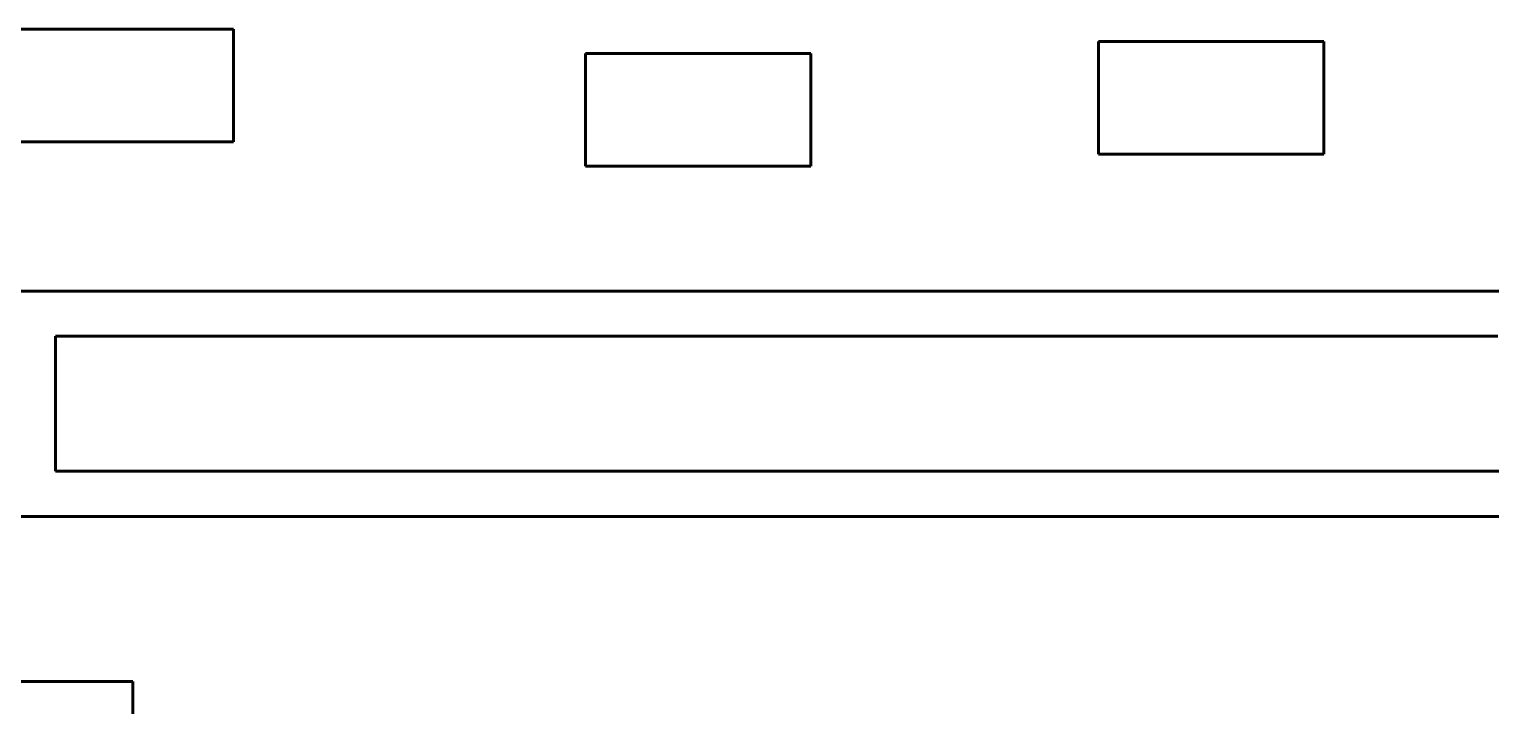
# Model space of a CAD drawing. Extents: x 0 to 297, y 0 to 292.
# Drawn here: x 101.14 to 117.35, y 97.5 to 105.01 of the extents above; entities that cross this region are included whole.
import ezdxf

# ---------------------------------------------------------------- set-up
doc = ezdxf.new("R2010")
doc.units = 0
doc.header["$MEASUREMENT"] = 0
doc.linetypes.add('K5LT_BASIC', pattern=[0])
doc.layers.add('Системный слой', color=7, linetype='Continuous')

# ---------------------------------------------------------------- blocks, each defined once
blk = doc.blocks.new('*U')
at = {"layer": 'Системный слой', "linetype": 'K5LT_BASIC', "lineweight": 60}
for p, q in [((103.405, 105.013), (100.905, 105.013)), ((103.405, 103.763), (103.405, 105.013)), ((109.81, 104.743), (107.31, 104.743)), ((107.31, 104.743), (107.31, 103.493)), ((109.81, 103.493), (109.81, 104.743)), ((115.499, 104.876), (112.999, 104.876)), ((112.999, 104.876), (112.999, 103.626)), ((115.499, 103.626), (115.499, 104.876)), ((100.905, 103.763), (103.405, 103.763)), ((112.999, 103.626), (115.499, 103.626)), ((107.31, 103.493), (109.81, 103.493)), ((102.288, 97.771), (100.288, 97.771)), ((102.288, 95.771), (102.288, 97.771))]:
    blk.add_line(p, q, dxfattribs=at)

msp = doc.modelspace()

# ---------------------------------------------------------------- linework, layer by layer
at = {"layer": 'Системный слой', "linetype": 'K5LT_BASIC', "lineweight": 60}
for p, q in [((110.1, 102.106), (94.6, 102.106)), ((126.1, 102.106), (94.6, 102.106)), ((126.1, 102.106), (110.6, 102.106)), ((101.43, 100.106), (101.43, 101.606)), ((110.1, 101.606), (101.43, 101.606)), ((117.43, 101.606), (110.1, 101.606)), ((116.93, 101.606), (112.93, 101.606)), ((101.43, 100.106), (110.1, 100.106)), ((126.1, 100.106), (110.1, 100.106)), ((110.6, 99.606), (100.93, 99.606)), ((126.6, 99.606), (110.6, 99.606))]:
    msp.add_line(p, q, dxfattribs=at)

# ---------------------------------------------------------------- block references
at = {"layer": 'Системный слой'}
msp.add_blockref('*U', (0, 0), dxfattribs=at)
msp.add_blockref('*U', (0, 0), dxfattribs=at)
msp.add_blockref('*U', (0, 0), dxfattribs=at)
msp.add_blockref('*U', (0, 0), dxfattribs=at)
msp.add_blockref('*U', (0, 0), dxfattribs=at)
msp.add_blockref('*U', (0, 0), dxfattribs=at)
msp.add_blockref('*U', (0, 0), dxfattribs=at)
msp.add_blockref('*U', (0, 0), dxfattribs=at)
msp.add_blockref('*U', (0, 0), dxfattribs=at)
msp.add_blockref('*U', (0, 0), dxfattribs=at)
msp.add_blockref('*U', (0, 0), dxfattribs=at)
msp.add_blockref('*U', (0, 0), dxfattribs=at)
msp.add_blockref('*U', (0, 0), dxfattribs=at)
msp.add_blockref('*U', (0, 0), dxfattribs=at)
msp.add_blockref('*U', (0, 0), dxfattribs=at)
msp.add_blockref('*U', (0, 0), dxfattribs=at)
msp.add_blockref('*U', (0, 0), dxfattribs=at)
msp.add_blockref('*U', (0, 0), dxfattribs=at)
msp.add_blockref('*U', (0, 0), dxfattribs=at)
msp.add_blockref('*U', (0, 0), dxfattribs=at)
msp.add_blockref('*U', (0, 0), dxfattribs=at)
msp.add_blockref('*U', (0, 0), dxfattribs=at)
msp.add_blockref('*U', (0, 0), dxfattribs=at)
msp.add_blockref('*U', (0, 0), dxfattribs=at)
msp.add_blockref('*U', (0, 0), dxfattribs=at)
msp.add_blockref('*U', (0, 0), dxfattribs=at)
msp.add_blockref('*U', (0, 0), dxfattribs=at)
msp.add_blockref('*U', (0, 0), dxfattribs=at)
msp.add_blockref('*U', (0, 0), dxfattribs=at)
msp.add_blockref('*U', (0, 0), dxfattribs=at)
msp.add_blockref('*U', (0, 0), dxfattribs=at)
msp.add_blockref('*U', (0, 0), dxfattribs=at)
msp.add_blockref('*U', (0, 0), dxfattribs=at)
msp.add_blockref('*U', (0, 0), dxfattribs=at)
msp.add_blockref('*U', (0, 0), dxfattribs=at)
msp.add_blockref('*U', (0, 0), dxfattribs=at)
msp.add_blockref('*U', (0, 0), dxfattribs=at)
msp.add_blockref('*U', (0, 0), dxfattribs=at)
msp.add_blockref('*U', (0, 0), dxfattribs=at)
msp.add_blockref('*U', (0, 0), dxfattribs=at)
msp.add_blockref('*U', (0, 0), dxfattribs=at)
msp.add_blockref('*U', (0, 0), dxfattribs=at)
msp.add_blockref('*U', (0, 0), dxfattribs=at)
msp.add_blockref('*U', (0, 0), dxfattribs=at)
msp.add_blockref('*U', (0, 0), dxfattribs=at)
msp.add_blockref('*U', (0, 0), dxfattribs=at)
msp.add_blockref('*U', (0, 0), dxfattribs=at)
msp.add_blockref('*U', (0, 0), dxfattribs=at)
msp.add_blockref('*U', (0, 0), dxfattribs=at)
msp.add_blockref('*U', (0, 0), dxfattribs=at)
msp.add_blockref('*U', (0, 0), dxfattribs=at)
msp.add_blockref('*U', (0, 0), dxfattribs=at)
msp.add_blockref('*U', (0, 0), dxfattribs=at)
msp.add_blockref('*U', (0, 0), dxfattribs=at)
msp.add_blockref('*U', (0, 0), dxfattribs=at)
msp.add_blockref('*U', (0, 0), dxfattribs=at)
msp.add_blockref('*U', (0, 0), dxfattribs=at)
msp.add_blockref('*U', (0, 0), dxfattribs=at)
msp.add_blockref('*U', (0, 0), dxfattribs=at)
msp.add_blockref('*U', (0, 0), dxfattribs=at)
msp.add_blockref('*U', (0, 0), dxfattribs=at)
msp.add_blockref('*U', (0, 0), dxfattribs=at)
msp.add_blockref('*U', (0, 0), dxfattribs=at)
msp.add_blockref('*U', (0, 0), dxfattribs=at)
msp.add_blockref('*U', (0, 0), dxfattribs=at)
msp.add_blockref('*U', (0, 0), dxfattribs=at)
msp.add_blockref('*U', (0, 0), dxfattribs=at)
msp.add_blockref('*U', (0, 0), dxfattribs=at)
msp.add_blockref('*U', (0, 0), dxfattribs=at)
msp.add_blockref('*U', (0, 0), dxfattribs=at)
msp.add_blockref('*U', (0, 0), dxfattribs=at)
msp.add_blockref('*U', (0, 0), dxfattribs=at)
msp.add_blockref('*U', (0, 0), dxfattribs=at)
msp.add_blockref('*U', (0, 0), dxfattribs=at)
msp.add_blockref('*U', (0, 0), dxfattribs=at)
msp.add_blockref('*U', (0, 0), dxfattribs=at)
msp.add_blockref('*U', (0, 0), dxfattribs=at)
msp.add_blockref('*U', (0, 0), dxfattribs=at)
msp.add_blockref('*U', (0, 0), dxfattribs=at)
msp.add_blockref('*U', (0, 0), dxfattribs=at)
msp.add_blockref('*U', (0, 0), dxfattribs=at)
msp.add_blockref('*U', (0, 0), dxfattribs=at)
msp.add_blockref('*U', (0, 0), dxfattribs=at)
msp.add_blockref('*U', (0, 0), dxfattribs=at)
msp.add_blockref('*U', (0, 0), dxfattribs=at)
msp.add_blockref('*U', (0, 0), dxfattribs=at)
msp.add_blockref('*U', (0, 0), dxfattribs=at)
msp.add_blockref('*U', (0, 0), dxfattribs=at)
msp.add_blockref('*U', (0, 0), dxfattribs=at)
msp.add_blockref('*U', (0, 0), dxfattribs=at)
msp.add_blockref('*U', (0, 0), dxfattribs=at)
msp.add_blockref('*U', (0, 0), dxfattribs=at)
msp.add_blockref('*U', (0, 0), dxfattribs=at)
msp.add_blockref('*U', (0, 0), dxfattribs=at)
msp.add_blockref('*U', (0, 0), dxfattribs=at)
msp.add_blockref('*U', (0, 0), dxfattribs=at)
msp.add_blockref('*U', (0, 0), dxfattribs=at)
msp.add_blockref('*U', (0, 0), dxfattribs=at)
msp.add_blockref('*U', (0, 0), dxfattribs=at)
msp.add_blockref('*U', (0, 0), dxfattribs=at)
msp.add_blockref('*U', (0, 0), dxfattribs=at)
msp.add_blockref('*U', (0, 0), dxfattribs=at)
msp.add_blockref('*U', (0, 0), dxfattribs=at)
msp.add_blockref('*U', (0, 0), dxfattribs=at)
msp.add_blockref('*U', (0, 0), dxfattribs=at)
msp.add_blockref('*U', (0, 0), dxfattribs=at)
msp.add_blockref('*U', (0, 0), dxfattribs=at)
msp.add_blockref('*U', (0, 0), dxfattribs=at)
msp.add_blockref('*U', (0, 0), dxfattribs=at)
msp.add_blockref('*U', (0, 0), dxfattribs=at)
msp.add_blockref('*U', (0, 0), dxfattribs=at)
msp.add_blockref('*U', (0, 0), dxfattribs=at)
msp.add_blockref('*U', (0, 0), dxfattribs=at)
msp.add_blockref('*U', (0, 0), dxfattribs=at)
msp.add_blockref('*U', (0, 0), dxfattribs=at)
msp.add_blockref('*U', (0, 0), dxfattribs=at)
msp.add_blockref('*U', (0, 0), dxfattribs=at)
msp.add_blockref('*U', (0, 0), dxfattribs=at)
msp.add_blockref('*U', (0, 0), dxfattribs=at)
msp.add_blockref('*U', (0, 0), dxfattribs=at)
msp.add_blockref('*U', (0, 0), dxfattribs=at)
msp.add_blockref('*U', (0, 0), dxfattribs=at)
msp.add_blockref('*U', (0, 0), dxfattribs=at)
msp.add_blockref('*U', (0, 0), dxfattribs=at)
msp.add_blockref('*U', (0, 0), dxfattribs=at)
msp.add_blockref('*U', (0, 0), dxfattribs=at)
msp.add_blockref('*U', (0, 0), dxfattribs=at)
msp.add_blockref('*U', (0, 0), dxfattribs=at)
msp.add_blockref('*U', (0, 0), dxfattribs=at)
msp.add_blockref('*U', (0, 0), dxfattribs=at)
msp.add_blockref('*U', (0, 0), dxfattribs=at)
msp.add_blockref('*U', (0, 0), dxfattribs=at)
msp.add_blockref('*U', (0, 0), dxfattribs=at)
msp.add_blockref('*U', (0, 0), dxfattribs=at)
msp.add_blockref('*U', (0, 0), dxfattribs=at)
msp.add_blockref('*U', (0, 0), dxfattribs=at)
msp.add_blockref('*U', (0, 0), dxfattribs=at)
msp.add_blockref('*U', (0, 0), dxfattribs=at)
msp.add_blockref('*U', (0, 0), dxfattribs=at)
msp.add_blockref('*U', (0, 0), dxfattribs=at)
msp.add_blockref('*U', (0, 0), dxfattribs=at)
msp.add_blockref('*U', (0, 0), dxfattribs=at)
msp.add_blockref('*U', (0, 0), dxfattribs=at)
msp.add_blockref('*U', (0, 0), dxfattribs=at)
msp.add_blockref('*U', (0, 0), dxfattribs=at)
msp.add_blockref('*U', (0, 0), dxfattribs=at)
msp.add_blockref('*U', (0, 0), dxfattribs=at)
msp.add_blockref('*U', (0, 0), dxfattribs=at)
msp.add_blockref('*U', (0, 0), dxfattribs=at)
msp.add_blockref('*U', (0, 0), dxfattribs=at)
msp.add_blockref('*U', (0, 0), dxfattribs=at)
msp.add_blockref('*U', (0, 0), dxfattribs=at)
msp.add_blockref('*U', (0, 0), dxfattribs=at)
msp.add_blockref('*U', (0, 0), dxfattribs=at)
msp.add_blockref('*U', (0, 0), dxfattribs=at)
msp.add_blockref('*U', (0, 0), dxfattribs=at)
msp.add_blockref('*U', (0, 0), dxfattribs=at)
msp.add_blockref('*U', (0, 0), dxfattribs=at)
msp.add_blockref('*U', (0, 0), dxfattribs=at)
msp.add_blockref('*U', (0, 0), dxfattribs=at)
msp.add_blockref('*U', (0, 0), dxfattribs=at)
msp.add_blockref('*U', (0, 0), dxfattribs=at)
msp.add_blockref('*U', (0, 0), dxfattribs=at)
msp.add_blockref('*U', (0, 0), dxfattribs=at)
msp.add_blockref('*U', (0, 0), dxfattribs=at)
msp.add_blockref('*U', (0, 0), dxfattribs=at)
msp.add_blockref('*U', (0, 0), dxfattribs=at)
msp.add_blockref('*U', (0, 0), dxfattribs=at)
msp.add_blockref('*U', (0, 0), dxfattribs=at)
msp.add_blockref('*U', (0, 0), dxfattribs=at)
msp.add_blockref('*U', (0, 0), dxfattribs=at)
msp.add_blockref('*U', (0, 0), dxfattribs=at)
msp.add_blockref('*U', (0, 0), dxfattribs=at)
msp.add_blockref('*U', (0, 0), dxfattribs=at)
msp.add_blockref('*U', (0, 0), dxfattribs=at)
msp.add_blockref('*U', (0, 0), dxfattribs=at)
msp.add_blockref('*U', (0, 0), dxfattribs=at)
msp.add_blockref('*U', (0, 0), dxfattribs=at)
msp.add_blockref('*U', (0, 0), dxfattribs=at)
msp.add_blockref('*U', (0, 0), dxfattribs=at)
msp.add_blockref('*U', (0, 0), dxfattribs=at)
msp.add_blockref('*U', (0, 0), dxfattribs=at)
msp.add_blockref('*U', (0, 0), dxfattribs=at)
msp.add_blockref('*U', (0, 0), dxfattribs=at)
msp.add_blockref('*U', (0, 0), dxfattribs=at)
msp.add_blockref('*U', (0, 0), dxfattribs=at)
msp.add_blockref('*U', (0, 0), dxfattribs=at)
msp.add_blockref('*U', (0, 0), dxfattribs=at)
msp.add_blockref('*U', (0, 0), dxfattribs=at)
msp.add_blockref('*U', (0, 0), dxfattribs=at)
msp.add_blockref('*U', (0, 0), dxfattribs=at)
msp.add_blockref('*U', (0, 0), dxfattribs=at)
msp.add_blockref('*U', (0, 0), dxfattribs=at)
msp.add_blockref('*U', (0, 0), dxfattribs=at)
msp.add_blockref('*U', (0, 0), dxfattribs=at)
msp.add_blockref('*U', (0, 0), dxfattribs=at)
msp.add_blockref('*U', (0, 0), dxfattribs=at)
msp.add_blockref('*U', (0, 0), dxfattribs=at)
msp.add_blockref('*U', (0, 0), dxfattribs=at)
msp.add_blockref('*U', (0, 0), dxfattribs=at)
msp.add_blockref('*U', (0, 0), dxfattribs=at)
msp.add_blockref('*U', (0, 0), dxfattribs=at)
msp.add_blockref('*U', (0, 0), dxfattribs=at)
msp.add_blockref('*U', (0, 0), dxfattribs=at)
msp.add_blockref('*U', (0, 0), dxfattribs=at)
msp.add_blockref('*U', (0, 0), dxfattribs=at)
msp.add_blockref('*U', (0, 0), dxfattribs=at)
msp.add_blockref('*U', (0, 0), dxfattribs=at)
msp.add_blockref('*U', (0, 0), dxfattribs=at)
msp.add_blockref('*U', (0, 0), dxfattribs=at)
msp.add_blockref('*U', (0, 0), dxfattribs=at)
msp.add_blockref('*U', (0, 0), dxfattribs=at)
msp.add_blockref('*U', (0, 0), dxfattribs=at)
msp.add_blockref('*U', (0, 0), dxfattribs=at)
msp.add_blockref('*U', (0, 0), dxfattribs=at)
msp.add_blockref('*U', (0, 0), dxfattribs=at)
msp.add_blockref('*U', (0, 0), dxfattribs=at)
msp.add_blockref('*U', (0, 0), dxfattribs=at)
msp.add_blockref('*U', (0, 0), dxfattribs=at)
msp.add_blockref('*U', (0, 0), dxfattribs=at)
msp.add_blockref('*U', (0, 0), dxfattribs=at)
msp.add_blockref('*U', (0, 0), dxfattribs=at)
msp.add_blockref('*U', (0, 0), dxfattribs=at)
msp.add_blockref('*U', (0, 0), dxfattribs=at)
msp.add_blockref('*U', (0, 0), dxfattribs=at)
msp.add_blockref('*U', (0, 0), dxfattribs=at)
msp.add_blockref('*U', (0, 0), dxfattribs=at)
msp.add_blockref('*U', (0, 0), dxfattribs=at)
msp.add_blockref('*U', (0, 0), dxfattribs=at)
msp.add_blockref('*U', (0, 0), dxfattribs=at)
msp.add_blockref('*U', (0, 0), dxfattribs=at)
msp.add_blockref('*U', (0, 0), dxfattribs=at)
msp.add_blockref('*U', (0, 0), dxfattribs=at)
msp.add_blockref('*U', (0, 0), dxfattribs=at)
msp.add_blockref('*U', (0, 0), dxfattribs=at)
msp.add_blockref('*U', (0, 0), dxfattribs=at)
msp.add_blockref('*U', (0, 0), dxfattribs=at)
msp.add_blockref('*U', (0, 0), dxfattribs=at)
msp.add_blockref('*U', (0, 0), dxfattribs=at)
msp.add_blockref('*U', (0, 0), dxfattribs=at)
msp.add_blockref('*U', (0, 0), dxfattribs=at)
msp.add_blockref('*U', (0, 0), dxfattribs=at)
msp.add_blockref('*U', (0, 0), dxfattribs=at)
msp.add_blockref('*U', (0, 0), dxfattribs=at)
msp.add_blockref('*U', (0, 0), dxfattribs=at)
msp.add_blockref('*U', (0, 0), dxfattribs=at)
msp.add_blockref('*U', (0, 0), dxfattribs=at)
msp.add_blockref('*U', (0, 0), dxfattribs=at)
msp.add_blockref('*U', (0, 0), dxfattribs=at)
msp.add_blockref('*U', (0, 0), dxfattribs=at)
msp.add_blockref('*U', (0, 0), dxfattribs=at)
msp.add_blockref('*U', (0, 0), dxfattribs=at)
msp.add_blockref('*U', (0, 0), dxfattribs=at)
msp.add_blockref('*U', (0, 0), dxfattribs=at)
msp.add_blockref('*U', (0, 0), dxfattribs=at)
msp.add_blockref('*U', (0, 0), dxfattribs=at)
msp.add_blockref('*U', (0, 0), dxfattribs=at)
msp.add_blockref('*U', (0, 0), dxfattribs=at)
msp.add_blockref('*U', (0, 0), dxfattribs=at)
msp.add_blockref('*U', (0, 0), dxfattribs=at)
msp.add_blockref('*U', (0, 0), dxfattribs=at)
msp.add_blockref('*U', (0, 0), dxfattribs=at)
msp.add_blockref('*U', (0, 0), dxfattribs=at)
msp.add_blockref('*U', (0, 0), dxfattribs=at)
msp.add_blockref('*U', (0, 0), dxfattribs=at)
msp.add_blockref('*U', (0, 0), dxfattribs=at)
msp.add_blockref('*U', (0, 0), dxfattribs=at)
msp.add_blockref('*U', (0, 0), dxfattribs=at)
msp.add_blockref('*U', (0, 0), dxfattribs=at)
msp.add_blockref('*U', (0, 0), dxfattribs=at)
msp.add_blockref('*U', (0, 0), dxfattribs=at)
msp.add_blockref('*U', (0, 0), dxfattribs=at)
msp.add_blockref('*U', (0, 0), dxfattribs=at)
msp.add_blockref('*U', (0, 0), dxfattribs=at)
msp.add_blockref('*U', (0, 0), dxfattribs=at)
msp.add_blockref('*U', (0, 0), dxfattribs=at)
msp.add_blockref('*U', (0, 0), dxfattribs=at)
msp.add_blockref('*U', (0, 0), dxfattribs=at)
msp.add_blockref('*U', (0, 0), dxfattribs=at)
msp.add_blockref('*U', (0, 0), dxfattribs=at)
msp.add_blockref('*U', (0, 0), dxfattribs=at)
msp.add_blockref('*U', (0, 0), dxfattribs=at)
msp.add_blockref('*U', (0, 0), dxfattribs=at)
msp.add_blockref('*U', (0, 0), dxfattribs=at)
msp.add_blockref('*U', (0, 0), dxfattribs=at)
msp.add_blockref('*U', (0, 0), dxfattribs=at)
msp.add_blockref('*U', (0, 0), dxfattribs=at)
msp.add_blockref('*U', (0, 0), dxfattribs=at)
msp.add_blockref('*U', (0, 0), dxfattribs=at)
msp.add_blockref('*U', (0, 0), dxfattribs=at)
msp.add_blockref('*U', (0, 0), dxfattribs=at)
msp.add_blockref('*U', (0, 0), dxfattribs=at)
msp.add_blockref('*U', (0, 0), dxfattribs=at)
msp.add_blockref('*U', (0, 0), dxfattribs=at)
msp.add_blockref('*U', (0, 0), dxfattribs=at)
msp.add_blockref('*U', (0, 0), dxfattribs=at)
msp.add_blockref('*U', (0, 0), dxfattribs=at)
msp.add_blockref('*U', (0, 0), dxfattribs=at)
msp.add_blockref('*U', (0, 0), dxfattribs=at)
msp.add_blockref('*U', (0, 0), dxfattribs=at)
msp.add_blockref('*U', (0, 0), dxfattribs=at)
msp.add_blockref('*U', (0, 0), dxfattribs=at)
msp.add_blockref('*U', (0, 0), dxfattribs=at)
msp.add_blockref('*U', (0, 0), dxfattribs=at)
msp.add_blockref('*U', (0, 0), dxfattribs=at)

doc.saveas('drawing.dxf')
